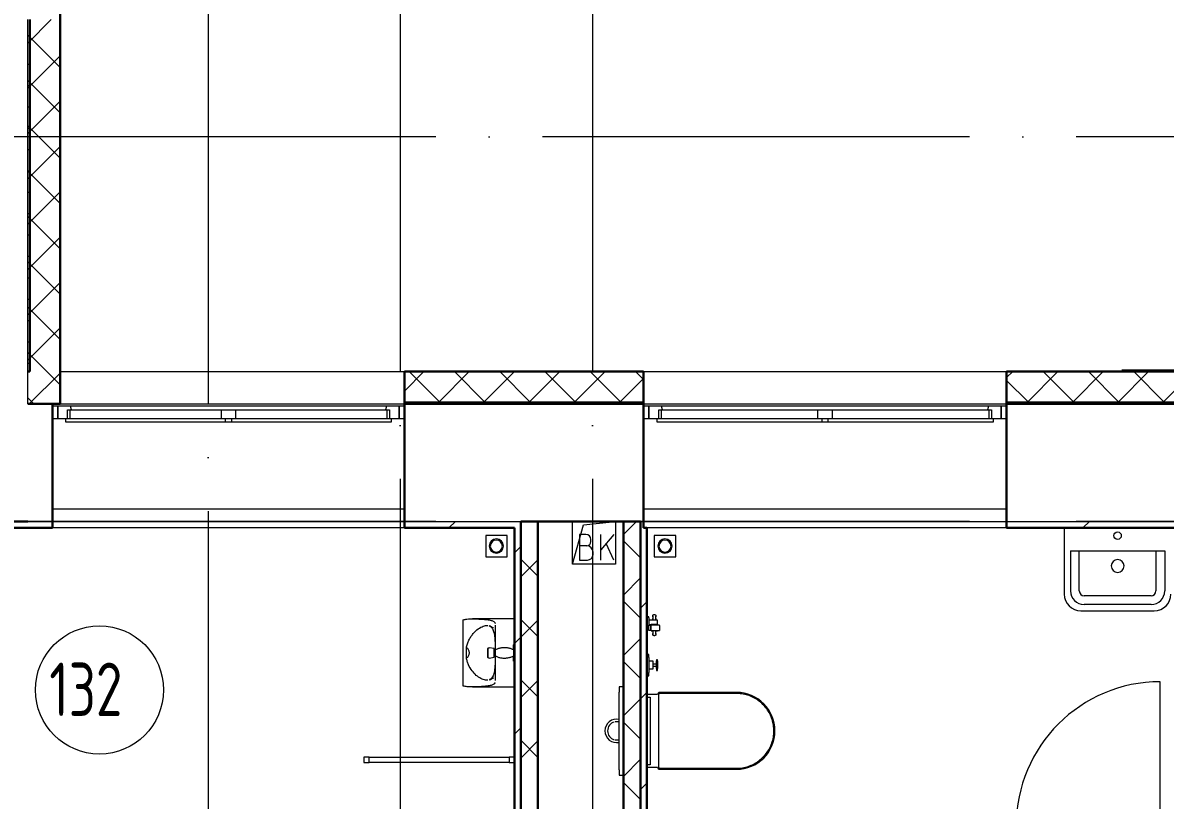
# Model space of a CAD drawing. Header units: millimetres. Extents: x -325553 to 627452, y -28539 to 738858.
# Drawn here: x -16783 to -11432, y 431270 to 434909 of the extents above; entities that cross this region are included whole.
import ezdxf

# ---------------------------------------------------------------- set-up
doc = ezdxf.new("R2010")
doc.units = ezdxf.units.MM
doc.linetypes.add('ADSK_Линия сетки', pattern=[25, 20, -2.5, 0, -2.5])
for name, color, linetype, lineweight in [('_ Окна', 7, 'Continuous', 9), ('Витраж', 7, 'Continuous', 9), ('Двери', 252, 'Continuous', 9), ('Марки помещений', 252, 'Continuous', 20), ('Обобщенные модели', 252, 'Continuous', 18), ('Окна', 252, 'Continuous', 9), ('Оси', 252, 'Continuous', 9), ('Перекрытие', 252, 'Continuous', 18), ('Сантехника', 252, 'Continuous', 9), ('Стены внутренние', 7, 'Continuous', 18), ('Стены наружные', 7, 'Continuous', 18), ('Стены штриховка', 7, 'Continuous', 9)]:
    doc.layers.add(name, color=color, linetype=linetype, lineweight=lineweight)
doc.styles.add('GOST Common_3', font='', dxfattribs={"height": 3.5})
doc.styles.get('GOST Common_3').set_extended_font_data('GOST 2.304 type A')

# ---------------------------------------------------------------- blocks, each defined once
blk = doc.blocks.new('1 этаж')
at = {"color": 251, "lineweight": 18, "true_color": 0x636466}
for p, q in [((-14948.3, -5543.7), (-14948.3, -5343.7)), ((-14898.1, -5358.8), (-14748.3, -5343.7)), ((-14748.3, -5343.7), (-14748.3, -5543.7)), ((-14948.3, -5543.7), (-14898.1, -5358.8)), ((-14886, -5404.2), (-14916, -5404.2)), ((-14916, -5404.2), (-14916, -5524.2)), ((-14756, -5404.2), (-14816, -5475.7)), ((-14816, -5524.2), (-14816, -5404.2)), ((-14882.7, -5457.5), (-14916, -5457.5)), ((-14862.7, -5437.5), (-14862.7, -5427.5)), ((-14756, -5524.2), (-14792, -5447.1)), ((-14852.7, -5497.5), (-14852.7, -5487.5)), ((-14748.3, -5543.7), (-14948.3, -5543.7)), ((-14916, -5524.2), (-14879.3, -5524.2))]:
    blk.add_line(p, q, dxfattribs=at)
for centre, radius, start, end in [((-14886, -5427.5), 23.3, 0, 90), ((-14882.7, -5437.5), 20, 270, 0), ((-14882.7, -5487.5), 30, 0, 90), ((-14879.3, -5497.5), 26.7, 270, 0)]:
    blk.add_arc(centre, radius, start, end, dxfattribs=at)
at = {"layer": '_ Окна', "color": 251, "true_color": 0x636466}
for p, q in [((-17360.4, -4803.7), (-17385.4, -4803.7)), ((-17360.4, -4861.7), (-17360.4, -4803.7)), ((-15735.4, -4803.7), (-15760.4, -4803.7)), ((-15760.4, -4803.7), (-15760.4, -4861.7)), ((-14590.8, -4803.7), (-14615.8, -4803.7)), ((-14590.8, -4861.7), (-14590.8, -4803.7)), ((-12915.8, -4803.7), (-12940.8, -4803.7)), ((-12940.8, -4803.7), (-12940.8, -4861.7)), ((-17385.4, -4861.7), (-17360.4, -4861.7)), ((-15760.4, -4861.7), (-15735.4, -4861.7)), ((-14615.8, -4861.7), (-14590.8, -4861.7)), ((-12940.8, -4861.7), (-12915.8, -4861.7))]:
    blk.add_line(p, q, dxfattribs=at)
at = {"layer": '_ Окна', "color": 251, "lineweight": 18, "true_color": 0x636466}
for p, q in [((-17300.9, -4803.7), (-17360.4, -4803.7)), ((-17360.4, -4803.7), (-17360.4, -4861.7)), ((-17296.4, -4820.7), (-17300.9, -4803.7)), ((-15819.8, -4803.7), (-15824.4, -4820.7)), ((-15760.4, -4803.7), (-15819.8, -4803.7)), ((-15760.4, -4861.7), (-15760.4, -4803.7)), ((-14531.4, -4803.7), (-14590.8, -4803.7)), ((-14590.8, -4803.7), (-14590.8, -4861.7)), ((-14526.8, -4820.7), (-14531.4, -4803.7)), ((-13000.2, -4803.7), (-13004.8, -4820.7)), ((-12940.8, -4803.7), (-13000.2, -4803.7)), ((-12940.8, -4861.7), (-12940.8, -4803.7)), ((-17360.4, -4861.7), (-17322.4, -4861.7)), ((-17314.4, -4861.7), (-17314.4, -4820.7)), ((-17314.4, -4820.7), (-17302.4, -4820.7)), ((-15818.4, -4820.7), (-15806.4, -4820.7)), ((-15806.4, -4820.7), (-15806.4, -4861.7)), ((-15798.4, -4861.7), (-15760.4, -4861.7)), ((-14590.8, -4861.7), (-14552.8, -4861.7)), ((-14544.8, -4861.7), (-14544.8, -4820.7)), ((-14544.8, -4820.7), (-14532.8, -4820.7)), ((-12998.8, -4820.7), (-12986.8, -4820.7)), ((-12986.8, -4820.7), (-12986.8, -4861.7)), ((-12978.8, -4861.7), (-12940.8, -4861.7))]:
    blk.add_line(p, q, dxfattribs=at)
at = {"layer": 'Витраж', "color": 251, "true_color": 0x636466, "extrusion": (0, 0, -1)}
for p, q in [((-15925.8, -6446.2), (-15925.8, -6471.2)), ((-15900.8, -6446.2), (-15925.8, -6446.2)), ((-15925.8, -6471.2), (-15900.8, -6471.2)), ((-15900.8, -6471.2), (-15900.8, -6446.2))]:
    blk.add_line(p, q, dxfattribs=at)
at = {"layer": 'Витраж', "color": 251, "true_color": 0x636466}
for p, q in [((-15900.8, -6471.2), (-15900.8, -6446.2)), ((-15900.8, -6446.2), (-15245.8, -6446.2)), ((-15245.8, -6471.2), (-15900.8, -6471.2)), ((-15245.8, -6446.2), (-15245.8, -6471.2)), ((-15220.8, -6446.2), (-15245.8, -6446.2)), ((-15245.8, -6446.2), (-15245.8, -6471.2)), ((-15245.8, -6471.2), (-15220.8, -6471.2))]:
    blk.add_line(p, q, dxfattribs=at)
at = {"layer": 'Двери', "color": 251, "true_color": 0x636466}
blk.add_line((-12195.8, -6756.2), (-12195.8, -6093.7), dxfattribs=at)
blk.add_arc((-12195.8, -6768.7), 675, 90, 180, dxfattribs=at)
at = {"layer": 'Марки помещений', "color": 251, "true_color": 0x636466}
blk.add_circle((-17164.8, -6132.1), 300, dxfattribs=at)
at = {"layer": 'Обобщенные модели', "color": 251, "true_color": 0x636466}
for p, q in [((-12645.8, -5373.7), (-12645.8, -5683.7)), ((-12616.4, -5481.7), (-12616.4, -5668.9)), ((-12616.4, -5481.7), (-12175.2, -5481.7)), ((-12575.1, -5668.9), (-12575.1, -5481.7)), ((-12216.5, -5481.7), (-12216.5, -5668.9)), ((-12175.2, -5481.7), (-12175.2, -5668.9)), ((-12238.8, -5691.2), (-12552.8, -5691.2)), ((-12567.8, -5761.7), (-12395.7, -5761.7)), ((-12238.8, -5732.5), (-12552.8, -5732.5)), ((-12395.7, -5761.7), (-12223.8, -5761.7))]:
    blk.add_line(p, q, dxfattribs=at)
blk.add_circle((-12395.8, -5410), 17.5, dxfattribs=at)
for centre, radius, start, end in [((-12395.4, -5551.9), 30, 0, 180), ((-12395.4, -5551.9), 30, 180, 0), ((-12552.8, -5668.9), 63.6, 180, 270), ((-12552.8, -5668.9), 22.3, 180, 270), ((-12238.8, -5668.9), 63.6, 270, 0), ((-12238.8, -5668.9), 22.3, 270, 0), ((-12567.8, -5683.7), 78, 180, 270), ((-12223.8, -5683.7), 78, 270, 0)]:
    blk.add_arc(centre, radius, start, end, dxfattribs=at)
at = {"layer": 'Окна', "color": 251, "true_color": 0x636466}
for p, q in [((-15819.8, -4803.7), (-17300.9, -4803.7)), ((-13000.2, -4803.7), (-14531.4, -4803.7)), ((-17322.4, -4861.7), (-16575.4, -4861.7)), ((-17322.4, -4878.7), (-17322.4, -4861.7)), ((-17302.4, -4820.7), (-16595.4, -4820.7)), ((-17302.4, -4861.7), (-17302.4, -4820.7)), ((-16595.4, -4820.7), (-16525.4, -4820.7)), ((-16595.4, -4820.7), (-16595.4, -4861.7)), ((-16575.4, -4861.7), (-16545.4, -4861.7)), ((-16575.4, -4861.7), (-16575.4, -4878.7)), ((-16545.4, -4861.7), (-15798.4, -4861.7)), ((-16545.4, -4878.7), (-16545.4, -4861.7)), ((-16525.4, -4820.7), (-15818.4, -4820.7)), ((-16525.4, -4861.7), (-16525.4, -4820.7)), ((-15818.4, -4820.7), (-15818.4, -4861.7)), ((-15798.4, -4861.7), (-15798.4, -4878.7)), ((-14552.8, -4861.7), (-13780.8, -4861.7)), ((-14552.8, -4878.7), (-14552.8, -4861.7)), ((-14532.8, -4820.7), (-13800.8, -4820.7)), ((-14532.8, -4861.7), (-14532.8, -4820.7)), ((-13800.8, -4820.7), (-13730.8, -4820.7)), ((-13800.8, -4820.7), (-13800.8, -4861.7)), ((-13780.8, -4861.7), (-13750.8, -4861.7)), ((-13780.8, -4861.7), (-13780.8, -4878.7)), ((-13750.8, -4861.7), (-12978.8, -4861.7)), ((-13750.8, -4878.7), (-13750.8, -4861.7)), ((-13730.8, -4820.7), (-12998.8, -4820.7)), ((-13730.8, -4861.7), (-13730.8, -4820.7)), ((-12998.8, -4820.7), (-12998.8, -4861.7)), ((-12978.8, -4861.7), (-12978.8, -4878.7)), ((-16575.4, -4878.7), (-17322.4, -4878.7)), ((-16545.4, -4878.7), (-16575.4, -4878.7)), ((-15798.4, -4878.7), (-16545.4, -4878.7)), ((-13780.8, -4878.7), (-14552.8, -4878.7)), ((-13750.8, -4878.7), (-13780.8, -4878.7)), ((-12978.8, -4878.7), (-13750.8, -4878.7))]:
    blk.add_line(p, q, dxfattribs=at)
at = {"layer": 'Оси', "color": 251, "linetype": 'ADSK_Линия сетки', "ltscale": 100, "true_color": 0x636466}
for p, q in [((-16655.8, 32206.9), (-16655.8, -33769.9)), ((-15755.8, -2643.7), (-15755.8, -32499.9)), ((-14855.8, -2643.7), (-14855.8, -32499.9)), ((4411.5, -3543.7), (-72528.1, -3543.7)), ((4411.5, -5343.7), (-72528.1, -5343.7))]:
    blk.add_line(p, q, dxfattribs=at)
at = {"layer": 'Перекрытие', "color": 251, "ltscale": 100, "true_color": 0x636466}
for p, q in [((-14948.3, -5543.7), (-14948.3, -5343.7)), ((-14748.3, -5343.7), (-14748.3, -5543.7)), ((-14748.3, -5543.7), (-14948.3, -5543.7))]:
    blk.add_line(p, q, dxfattribs=at)
at = {"layer": 'Сантехника', "color": 251, "true_color": 0x636466}
for p, q in [((-15355.8, -5408.7), (-15355.8, -5508.7)), ((-15255.8, -5408.7), (-15355.8, -5408.7)), ((-15255.8, -5508.7), (-15255.8, -5408.7)), ((-14465.8, -5408.7), (-14565.8, -5408.7)), ((-14565.8, -5408.7), (-14565.8, -5508.7)), ((-14465.8, -5508.7), (-14465.8, -5408.7)), ((-15355.8, -5508.7), (-15255.8, -5508.7)), ((-14565.8, -5508.7), (-14465.8, -5508.7)), ((-15460.8, -6114.2), (-15460.8, -5803.2)), ((-15220.8, -5799.3), (-15417.9, -5799.3)), ((-14590.8, -5789.7), (-14600.8, -5789.7)), ((-14590.8, -5790.4), (-14590.8, -5789.7)), ((-14590.8, -5794.7), (-14590.8, -5789.7)), ((-14590.8, -5794.7), (-14590.8, -5829.2)), ((-14551.8, -5805.7), (-14590.8, -5805.7)), ((-14590.8, -5825.7), (-14551.8, -5825.7)), ((-14590.8, -5829.2), (-14583.8, -5829.2)), ((-14590.8, -5854.2), (-14590.8, -5829.2)), ((-14583.8, -5829.2), (-14580.8, -5829.2)), ((-14583.8, -5829.2), (-14583.8, -5854.2)), ((-14580.8, -5825.7), (-14580.8, -5829.2)), ((-14550.8, -5825.7), (-14580.8, -5825.7)), ((-14540.8, -5829.2), (-14580.8, -5829.2)), ((-14580.8, -5829.9), (-14580.8, -5830.2)), ((-14580.8, -5853.2), (-14580.8, -5830.2)), ((-14580.8, -5853.2), (-14580.8, -5830.2)), ((-14550.8, -5824.7), (-14550.8, -5806.7)), ((-14550.8, -5830.2), (-14550.8, -5825.7)), ((-14540.8, -5829.3), (-14540.8, -5829.2)), ((-14540.8, -5830.2), (-14540.8, -5829.2)), ((-14540.8, -5830.2), (-14540.8, -5853.2)), ((-15311, -5848.7), (-15311, -5950.1)), ((-14600.8, -5841.7), (-14590.8, -5841.7)), ((-14583.8, -5854.2), (-14590.8, -5854.2)), ((-14580.8, -5854.2), (-14583.8, -5854.2)), ((-14580.8, -5853.2), (-14580.8, -5853.4)), ((-14580.8, -5854.2), (-14580.8, -5855.7)), ((-14580.8, -5854.2), (-14540.8, -5854.2)), ((-14580.8, -5855.7), (-14573.3, -5855.7)), ((-14573.3, -5855.7), (-14573.3, -5853.2)), ((-14558.3, -5853.2), (-14558.3, -5855.7)), ((-14558.3, -5855.5), (-14558.3, -5856.4)), ((-14558.3, -5855.7), (-14550.8, -5855.7)), ((-14550.8, -5855.7), (-14550.8, -5853.2)), ((-14540.8, -5854.2), (-14540.8, -5853.2)), ((-14540.8, -5854.2), (-14540.8, -5854)), ((-15446, -5958.7), (-15446, -5935.2)), ((-15315.8, -5938.7), (-15339.5, -5934.6)), ((-15315.8, -5958.7), (-15315.8, -5938.7)), ((-15311.2, -5934.9), (-15311.2, -5950.1)), ((-15446, -5982.3), (-15446, -5958.7)), ((-15339.5, -5982.9), (-15315.8, -5978.7)), ((-15310.8, -5948.7), (-15315.8, -5948.7)), ((-15315.8, -5978.7), (-15315.8, -5958.7)), ((-15315.8, -5968.7), (-15310.8, -5968.7)), ((-15311.2, -5967.4), (-15311.2, -5982.6)), ((-15311, -5967.4), (-15311, -6068.7)), ((-15310.8, -5943.7), (-15310.8, -5958.7)), ((-15310.8, -5958.7), (-15310.8, -5973.7)), ((-14590.8, -5965.7), (-14600.8, -5965.7)), ((-14590.8, -5966.2), (-14590.8, -5965.7)), ((-14590.8, -5980.7), (-14590.8, -5965.7)), ((-14590.8, -5980.7), (-14590.8, -6050.7)), ((-14550.8, -5990.7), (-14555.8, -5990.7)), ((-14555.8, -5990.7), (-14555.8, -5995.7)), ((-14555.8, -5990.7), (-14555.8, -5993.2)), ((-14550.8, -5993.2), (-14550.8, -5990.7)), ((-14550.8, -5995.7), (-14550.8, -5990.7)), ((-14570.8, -5998.2), (-14590.8, -5998.2)), ((-14590.8, -6033.2), (-14570.8, -6033.2)), ((-14570.8, -6033.2), (-14570.8, -5998.2)), ((-14555.8, -6010.7), (-14570.8, -6010.7)), ((-14570.8, -6020.7), (-14555.8, -6020.7)), ((-14555.8, -6031.7), (-14555.8, -5995.7)), ((-14555.8, -6031.7), (-14555.8, -6040.7)), ((-14555.8, -6039.5), (-14555.8, -6040.7)), ((-14555.8, -6040.7), (-14550.8, -6040.7)), ((-14550.8, -5995.7), (-14550.8, -6031.7)), ((-14550.8, -6040.7), (-14550.8, -6031.7)), ((-14550.8, -6040.7), (-14550.8, -6039.5)), ((-14600.8, -6065.7), (-14590.8, -6065.7)), ((-14590.8, -6065.7), (-14590.8, -6050.7)), ((-14590.8, -6065.7), (-14590.8, -6065.2)), ((-15417.9, -6118.2), (-15220.8, -6118.2)), ((-14180.8, -6143.7), (-14540.8, -6143.7)), ((-14180.8, -6148.7), (-14540.8, -6148.7)), ((-14550.8, -6153.7), (-14600.8, -6153.7)), ((-14600.8, -6165.5), (-14585.8, -6165.5)), ((-14585.8, -6165.5), (-14585.8, -6481.9)), ((-14545.8, -6153.7), (-14545.8, -6493.7)), ((-14585.8, -6481.9), (-14600.8, -6481.9)), ((-14600.8, -6493.7), (-14550.8, -6493.7)), ((-14540.8, -6498.7), (-14180.8, -6498.7)), ((-14540.8, -6503.7), (-14180.8, -6503.7))]:
    blk.add_line(p, q, dxfattribs=at)
at = {"layer": 'Сантехника', "color": 251, "lineweight": 9, "true_color": 0x636466}
for p, q in [((-14710.8, -6117), (-14730.8, -6117)), ((-14730.8, -6117), (-14730.8, -6142)), ((-14730.8, -6505.5), (-14730.8, -6142)), ((-14730.8, -6505.5), (-14730.8, -6530.5)), ((-14730.8, -6530.5), (-14710.8, -6530.5))]:
    blk.add_line(p, q, dxfattribs=at)
at = {"layer": 'Сантехника', "color": 251, "true_color": 0x636466, "flags": 128}
for points in [[(-14573.3, -5786.4), (-14573.3, -5786.1), (-14573.3, -5785.8), (-14573.2, -5785.5), (-14573.2, -5785.2), (-14573.2, -5785), (-14573.1, -5784.7), (-14573, -5784.4), (-14572.9, -5784.1), (-14572.8, -5783.8), (-14572.7, -5783.5), (-14572.6, -5783.2), (-14572.5, -5783), (-14572.3, -5782.7), (-14572.2, -5782.5), (-14572, -5782.2), (-14571.8, -5782), (-14571.6, -5781.7), (-14571.4, -5781.5), (-14571.2, -5781.3), (-14571, -5781.1), (-14570.8, -5780.9), (-14570.6, -5780.7), (-14570.3, -5780.5), (-14570.1, -5780.3), (-14569.9, -5780.1), (-14569.6, -5780), (-14569.3, -5779.8), (-14569.1, -5779.7), (-14568.8, -5779.6), (-14568.5, -5779.5), (-14568.2, -5779.3), (-14568, -5779.3), (-14567.7, -5779.2), (-14567.4, -5779.1), (-14567.1, -5779.1), (-14566.8, -5779), (-14566.5, -5779), (-14566.2, -5779), (-14565.9, -5778.9), (-14565.6, -5778.9), (-14565.3, -5779), (-14565, -5779), (-14564.7, -5779), (-14564.4, -5779.1), (-14564.1, -5779.1), (-14563.8, -5779.2), (-14563.5, -5779.3), (-14563.2, -5779.4), (-14563, -5779.5), (-14562.7, -5779.6), (-14562.4, -5779.8), (-14562.1, -5779.9), (-14561.9, -5780), (-14561.6, -5780.2), (-14561.4, -5780.4), (-14561.1, -5780.6), (-14560.9, -5780.8), (-14560.7, -5780.9), (-14560.5, -5781.2), (-14560.3, -5781.4), (-14560.1, -5781.6), (-14559.9, -5781.8), (-14559.7, -5782.1), (-14559.5, -5782.3), (-14559.4, -5782.6), (-14559.2, -5782.8), (-14559.1, -5783.1), (-14559, -5783.4), (-14558.8, -5783.6), (-14558.7, -5783.9), (-14558.6, -5784.2), (-14558.6, -5784.5), (-14558.5, -5784.8), (-14558.4, -5785.1), (-14558.4, -5785.4), (-14558.3, -5785.7), (-14558.3, -5786), (-14558.3, -5786.3), (-14558.3, -5786.4)], [(-14573.3, -5786.4), (-14573.3, -5786.5), (-14573.3, -5786.6), (-14573.3, -5786.8), (-14573.3, -5787.1), (-14573.3, -5787.4), (-14573.3, -5787.9), (-14573.3, -5788.4), (-14573.3, -5789), (-14573.3, -5789.6), (-14573.3, -5790.4), (-14573.3, -5791.2), (-14573.3, -5792.1), (-14573.3, -5793.1), (-14573.3, -5794.1), (-14573.3, -5795.2), (-14573.3, -5796.3), (-14573.3, -5797.6), (-14573.3, -5798.9), (-14573.3, -5800.2), (-14573.3, -5801.1)], [(-14573.3, -5790.1), (-14573.3, -5789.5), (-14573.3, -5788.9), (-14573.3, -5788.4), (-14573.3, -5787.9), (-14573.3, -5787.5), (-14573.3, -5787.1), (-14573.3, -5786.9), (-14573.3, -5786.7), (-14573.3, -5786.5), (-14573.3, -5786.5), (-14573.3, -5786.4)], [(-14573.3, -5805.2), (-14573.3, -5803.8), (-14573.3, -5802.5), (-14573.3, -5801.2), (-14573.3, -5799.9), (-14573.3, -5798.7), (-14573.3, -5797.5)], [(-14573.3, -5804.6), (-14573.3, -5803.3), (-14573.3, -5802), (-14573.3, -5801.1)], [(-14558.3, -5801.1), (-14558.3, -5799.7), (-14558.3, -5798.4), (-14558.3, -5797.1), (-14558.3, -5795.9), (-14558.3, -5794.8), (-14558.3, -5793.7), (-14558.3, -5792.7), (-14558.3, -5791.8), (-14558.3, -5790.9), (-14558.3, -5790.1), (-14558.3, -5789.4), (-14558.3, -5788.8), (-14558.3, -5788.2), (-14558.3, -5787.7), (-14558.3, -5787.3), (-14558.3, -5787), (-14558.3, -5786.7), (-14558.3, -5786.5), (-14558.3, -5786.5), (-14558.3, -5786.4)], [(-14558.3, -5786.4), (-14558.3, -5786.5), (-14558.3, -5786.6), (-14558.3, -5786.7), (-14558.3, -5787), (-14558.3, -5787.3), (-14558.3, -5787.7), (-14558.3, -5788.1), (-14558.3, -5788.6), (-14558.3, -5789.2), (-14558.3, -5789.8)], [(-14558.3, -5798.1), (-14558.3, -5799.3), (-14558.3, -5800.5), (-14558.3, -5801.8), (-14558.3, -5803.1), (-14558.3, -5804.5), (-14558.3, -5805.7)], [(-14558.3, -5801.1), (-14558.3, -5802.5), (-14558.3, -5803.8), (-14558.3, -5805.1)], [(-15319.4, -5841.9), (-15324.6, -5839.1), (-15330, -5836.5), (-15335.5, -5834.2), (-15339.5, -5832.6)], [(-14573.3, -5856.4), (-14573.3, -5857.8), (-14573.3, -5859.1), (-14573.3, -5860.4), (-14573.3, -5861.6), (-14573.3, -5862.7), (-14573.3, -5863.8), (-14573.3, -5864.8), (-14573.3, -5865.7), (-14573.3, -5866.6), (-14573.3, -5867.4), (-14573.3, -5868.1), (-14573.3, -5868.7), (-14573.3, -5869.3), (-14573.3, -5869.8), (-14573.3, -5870.2), (-14573.3, -5870.5), (-14573.3, -5870.7), (-14573.3, -5870.9), (-14573.3, -5871), (-14573.3, -5871)], [(-14573.3, -5871), (-14573.3, -5871), (-14573.3, -5870.9), (-14573.3, -5870.7), (-14573.3, -5870.5), (-14573.3, -5870.2), (-14573.3, -5869.8), (-14573.3, -5869.4), (-14573.3, -5868.9), (-14573.3, -5868.3), (-14573.3, -5867.7)], [(-14558.3, -5871), (-14558.3, -5871.3), (-14558.3, -5871.6), (-14558.4, -5871.9), (-14558.4, -5872.2), (-14558.5, -5872.5), (-14558.5, -5872.8), (-14558.6, -5873.1), (-14558.7, -5873.4), (-14558.8, -5873.7), (-14558.9, -5873.9), (-14559, -5874.2), (-14559.1, -5874.5), (-14559.3, -5874.7), (-14559.4, -5875), (-14559.6, -5875.3), (-14559.8, -5875.5), (-14560, -5875.7), (-14560.2, -5876), (-14560.4, -5876.2), (-14560.6, -5876.4), (-14560.8, -5876.6), (-14561, -5876.8), (-14561.3, -5877), (-14561.5, -5877.2), (-14561.7, -5877.3), (-14562, -5877.5), (-14562.3, -5877.6), (-14562.5, -5877.8), (-14562.8, -5877.9), (-14563.1, -5878), (-14563.4, -5878.1), (-14563.7, -5878.2), (-14563.9, -5878.3), (-14564.2, -5878.4), (-14564.5, -5878.4), (-14564.8, -5878.5), (-14565.1, -5878.5), (-14565.4, -5878.5), (-14565.7, -5878.5), (-14566, -5878.5), (-14566.3, -5878.5), (-14566.6, -5878.5), (-14566.9, -5878.4), (-14567.2, -5878.4), (-14567.5, -5878.3), (-14567.8, -5878.3), (-14568.1, -5878.2), (-14568.4, -5878.1), (-14568.6, -5878), (-14568.9, -5877.8), (-14569.2, -5877.7), (-14569.5, -5877.6), (-14569.7, -5877.4), (-14570, -5877.3), (-14570.2, -5877.1), (-14570.5, -5876.9), (-14570.7, -5876.7), (-14570.9, -5876.5), (-14571.1, -5876.3), (-14571.3, -5876.1), (-14571.5, -5875.9), (-14571.7, -5875.6), (-14571.9, -5875.4), (-14572.1, -5875.1), (-14572.2, -5874.9), (-14572.4, -5874.6), (-14572.5, -5874.4), (-14572.6, -5874.1), (-14572.8, -5873.8), (-14572.9, -5873.5), (-14573, -5873.2), (-14573, -5873), (-14573.1, -5872.7), (-14573.2, -5872.4), (-14573.2, -5872.1), (-14573.3, -5871.8), (-14573.3, -5871.5), (-14573.3, -5871.2), (-14573.3, -5871)], [(-14558.3, -5871), (-14558.3, -5871), (-14558.3, -5870.9), (-14558.3, -5870.7), (-14558.3, -5870.4), (-14558.3, -5870), (-14558.3, -5869.6), (-14558.3, -5869.1), (-14558.3, -5868.5), (-14558.3, -5867.8), (-14558.3, -5867.1), (-14558.3, -5866.3), (-14558.3, -5865.4), (-14558.3, -5864.4), (-14558.3, -5863.4), (-14558.3, -5862.3), (-14558.3, -5861.1), (-14558.3, -5859.9), (-14558.3, -5858.6), (-14558.3, -5857.3), (-14558.3, -5856.4)], [(-14558.3, -5868), (-14558.3, -5868.6), (-14558.3, -5869.1), (-14558.3, -5869.6), (-14558.3, -5870), (-14558.3, -5870.3), (-14558.3, -5870.6), (-14558.3, -5870.8), (-14558.3, -5870.9), (-14558.3, -5871), (-14558.3, -5871)], [(-15345.3, -5939.5), (-15345.3, -5939.3), (-15345.3, -5939.1), (-15345.3, -5938.9), (-15345.3, -5938.7), (-15345.2, -5938.5), (-15345.2, -5938.3), (-15345.2, -5938.1), (-15345.1, -5937.9), (-15345, -5937.7), (-15345, -5937.5), (-15344.9, -5937.4), (-15344.8, -5937.2), (-15344.7, -5937), (-15344.6, -5936.8), (-15344.5, -5936.7), (-15344.4, -5936.5), (-15344.2, -5936.3), (-15344.1, -5936.2), (-15344, -5936), (-15343.8, -5935.9), (-15343.7, -5935.8), (-15343.5, -5935.6), (-15343.4, -5935.5), (-15343.2, -5935.4), (-15343, -5935.3), (-15342.9, -5935.2), (-15342.7, -5935.1), (-15342.5, -5935), (-15342.3, -5934.9), (-15342.2, -5934.8), (-15342, -5934.8), (-15341.8, -5934.7), (-15341.6, -5934.6), (-15341.4, -5934.6), (-15341.2, -5934.6), (-15341, -5934.5), (-15340.8, -5934.5), (-15340.6, -5934.5), (-15340.4, -5934.5), (-15340.2, -5934.5), (-15340, -5934.5), (-15339.8, -5934.5), (-15339.6, -5934.5), (-15339.5, -5934.6)], [(-15310.8, -5943.7), (-15307.6, -5942.1), (-15304.3, -5940.6), (-15301, -5939.2), (-15297.6, -5938), (-15294.2, -5936.9), (-15290.7, -5935.9), (-15287.2, -5935.1), (-15283.7, -5934.4), (-15280.1, -5933.8), (-15276.6, -5933.4), (-15273, -5933.2), (-15269.4, -5933.1), (-15265.8, -5933.1), (-15262.2, -5933.3), (-15258.6, -5933.6), (-15255, -5934.1), (-15251.5, -5934.7), (-15247.9, -5935.4), (-15244.5, -5936.3), (-15241, -5937.3), (-15237.6, -5938.5), (-15234.2, -5939.8), (-15230.9, -5941.2), (-15227.7, -5942.7), (-15225.8, -5943.7)], [(-15225.8, -5923.7), (-15225.8, -5923.5), (-15225.8, -5923.3), (-15225.8, -5923.1), (-15225.7, -5922.9), (-15225.7, -5922.7), (-15225.7, -5922.5), (-15225.6, -5922.3), (-15225.5, -5922.2), (-15225.5, -5922), (-15225.4, -5921.8), (-15225.3, -5921.6), (-15225.2, -5921.4), (-15225.1, -5921.2), (-15225, -5921.1), (-15224.9, -5920.9), (-15224.8, -5920.7), (-15224.7, -5920.6), (-15224.6, -5920.4), (-15224.4, -5920.3), (-15224.3, -5920.1), (-15224.1, -5920), (-15224, -5919.9), (-15223.8, -5919.8), (-15223.7, -5919.6), (-15223.5, -5919.5), (-15223.3, -5919.4), (-15223.2, -5919.3), (-15223, -5919.2), (-15222.8, -5919.1), (-15222.6, -5919.1), (-15222.4, -5919), (-15222.2, -5918.9), (-15222, -5918.9), (-15221.8, -5918.8), (-15221.7, -5918.8), (-15221.5, -5918.8), (-15221.3, -5918.8), (-15221.1, -5918.7), (-15220.9, -5918.7), (-15220.8, -5918.7)], [(-15225.8, -5942.6), (-15225.8, -5941.3), (-15225.8, -5940.1), (-15225.8, -5939), (-15225.8, -5937.8), (-15225.8, -5936.7), (-15225.8, -5935.7), (-15225.8, -5934.6), (-15225.8, -5933.6), (-15225.8, -5932.7), (-15225.8, -5931.8), (-15225.8, -5930.9), (-15225.8, -5930.1), (-15225.8, -5929.3), (-15225.8, -5928.5), (-15225.8, -5927.9), (-15225.8, -5927.2), (-15225.8, -5926.6), (-15225.8, -5926.1), (-15225.8, -5925.6), (-15225.8, -5925.2), (-15225.8, -5924.8), (-15225.8, -5924.5), (-15225.8, -5924.2), (-15225.8, -5924), (-15225.8, -5923.9), (-15225.8, -5923.8), (-15225.8, -5923.7)], [(-15225.8, -5923.7), (-15225.8, -5923.8), (-15225.8, -5923.8), (-15225.8, -5924), (-15225.8, -5924.2), (-15225.8, -5924.4), (-15225.8, -5924.7), (-15225.8, -5925.1), (-15225.8, -5925.5), (-15225.8, -5926), (-15225.8, -5926.5), (-15225.8, -5927.1), (-15225.8, -5927.7), (-15225.8, -5928.4), (-15225.8, -5929.1), (-15225.8, -5929.8), (-15225.8, -5930.7), (-15225.8, -5931.5), (-15225.8, -5932.4), (-15225.8, -5933.4), (-15225.8, -5934.3), (-15225.8, -5935.4), (-15225.8, -5936.4), (-15225.8, -5937.5), (-15225.8, -5938.7), (-15225.8, -5939.8), (-15225.8, -5941), (-15225.8, -5942.2), (-15225.8, -5943.5), (-15225.8, -5944.8), (-15225.8, -5946), (-15225.8, -5947.4), (-15225.8, -5948.7), (-15225.8, -5950), (-15225.8, -5951.4), (-15225.8, -5952.8), (-15225.8, -5954.2), (-15225.8, -5955.6), (-15225.8, -5957), (-15225.8, -5958.4), (-15225.8, -5958.7)], [(-15345.3, -5958.7), (-15345.3, -5958), (-15345.3, -5957.2), (-15345.3, -5956.4), (-15345.3, -5955.7), (-15345.3, -5954.9), (-15345.3, -5954.2), (-15345.3, -5953.4), (-15345.3, -5952.7), (-15345.3, -5951.9), (-15345.3, -5951.2), (-15345.3, -5950.5), (-15345.3, -5949.8), (-15345.3, -5949.2), (-15345.3, -5948.5), (-15345.3, -5947.9), (-15345.3, -5947.2), (-15345.3, -5946.6), (-15345.3, -5946), (-15345.3, -5945.5), (-15345.3, -5944.9), (-15345.3, -5944.4), (-15345.3, -5943.9), (-15345.3, -5943.4), (-15345.3, -5943), (-15345.3, -5942.5), (-15345.3, -5942.1), (-15345.3, -5941.8), (-15345.3, -5941.4), (-15345.3, -5941.1), (-15345.3, -5940.8), (-15345.3, -5940.5), (-15345.3, -5940.3), (-15345.3, -5940.1), (-15345.3, -5939.9), (-15345.3, -5939.8), (-15345.3, -5939.6), (-15345.3, -5939.6), (-15345.3, -5939.5), (-15345.3, -5939.5)], [(-15345.3, -5939.5), (-15345.3, -5939.5), (-15345.3, -5939.5), (-15345.3, -5939.6), (-15345.3, -5939.7), (-15345.3, -5939.9), (-15345.3, -5940), (-15345.3, -5940.2), (-15345.3, -5940.5), (-15345.3, -5940.7), (-15345.3, -5941), (-15345.3, -5941.3), (-15345.3, -5941.7), (-15345.3, -5942), (-15345.3, -5942.4), (-15345.3, -5942.8), (-15345.3, -5943.3), (-15345.3, -5943.8), (-15345.3, -5944.3), (-15345.3, -5944.8), (-15345.3, -5945.3), (-15345.3, -5945.9), (-15345.3, -5946.5), (-15345.3, -5947.1), (-15345.3, -5947.7), (-15345.3, -5948.3), (-15345.3, -5949), (-15345.3, -5949.7), (-15345.3, -5950.3), (-15345.3, -5951), (-15345.3, -5951.8), (-15345.3, -5952.5), (-15345.3, -5953.2), (-15345.3, -5954), (-15345.3, -5954.7), (-15345.3, -5955.5), (-15345.3, -5956.2), (-15345.3, -5957), (-15345.3, -5957.8), (-15345.3, -5958.5), (-15345.3, -5958.7)], [(-15345.3, -5958.7), (-15345.3, -5959.5), (-15345.3, -5960.3), (-15345.3, -5961), (-15345.3, -5961.8), (-15345.3, -5962.6), (-15345.3, -5963.3), (-15345.3, -5964.1), (-15345.3, -5964.8), (-15345.3, -5965.5), (-15345.3, -5966.2), (-15345.3, -5966.9), (-15345.3, -5967.6), (-15345.3, -5968.3), (-15345.3, -5969), (-15345.3, -5969.6), (-15345.3, -5970.2), (-15345.3, -5970.8), (-15345.3, -5971.4), (-15345.3, -5972), (-15345.3, -5972.5), (-15345.3, -5973.1), (-15345.3, -5973.6), (-15345.3, -5974), (-15345.3, -5974.5), (-15345.3, -5974.9), (-15345.3, -5975.3), (-15345.3, -5975.7), (-15345.3, -5976.1), (-15345.3, -5976.4), (-15345.3, -5976.7), (-15345.3, -5976.9), (-15345.3, -5977.2), (-15345.3, -5977.4), (-15345.3, -5977.6), (-15345.3, -5977.7), (-15345.3, -5977.8), (-15345.3, -5977.9), (-15345.3, -5978), (-15345.3, -5978)], [(-15345.3, -5978), (-15345.3, -5978), (-15345.3, -5977.9), (-15345.3, -5977.8), (-15345.3, -5977.7), (-15345.3, -5977.6), (-15345.3, -5977.4), (-15345.3, -5977.2), (-15345.3, -5977), (-15345.3, -5976.7), (-15345.3, -5976.5), (-15345.3, -5976.1), (-15345.3, -5975.8), (-15345.3, -5975.4), (-15345.3, -5975), (-15345.3, -5974.6), (-15345.3, -5974.2), (-15345.3, -5973.7), (-15345.3, -5973.2), (-15345.3, -5972.7), (-15345.3, -5972.1), (-15345.3, -5971.6), (-15345.3, -5971), (-15345.3, -5970.4), (-15345.3, -5969.8), (-15345.3, -5969.1), (-15345.3, -5968.5), (-15345.3, -5967.8), (-15345.3, -5967.1), (-15345.3, -5966.4), (-15345.3, -5965.7), (-15345.3, -5965), (-15345.3, -5964.3), (-15345.3, -5963.5), (-15345.3, -5962.8), (-15345.3, -5962), (-15345.3, -5961.2), (-15345.3, -5960.5), (-15345.3, -5959.7), (-15345.3, -5958.9), (-15345.3, -5958.7)], [(-15339.5, -5982.9), (-15339.7, -5982.9), (-15339.9, -5983), (-15340.1, -5983), (-15340.3, -5983), (-15340.5, -5983), (-15340.7, -5983), (-15340.9, -5983), (-15341.1, -5982.9), (-15341.3, -5982.9), (-15341.5, -5982.9), (-15341.7, -5982.8), (-15341.8, -5982.8), (-15342, -5982.7), (-15342.2, -5982.6), (-15342.4, -5982.5), (-15342.6, -5982.4), (-15342.8, -5982.4), (-15342.9, -5982.3), (-15343.1, -5982.1), (-15343.3, -5982), (-15343.4, -5981.9), (-15343.6, -5981.8), (-15343.7, -5981.7), (-15343.9, -5981.5), (-15344, -5981.4), (-15344.2, -5981.2), (-15344.3, -5981.1), (-15344.4, -5980.9), (-15344.5, -5980.7), (-15344.6, -5980.6), (-15344.7, -5980.4), (-15344.8, -5980.2), (-15344.9, -5980), (-15345, -5979.9), (-15345.1, -5979.7), (-15345.1, -5979.5), (-15345.2, -5979.3), (-15345.2, -5979.1), (-15345.3, -5978.9), (-15345.3, -5978.7), (-15345.3, -5978.5), (-15345.3, -5978.3), (-15345.3, -5978.1), (-15345.3, -5978)], [(-15225.8, -5973.7), (-15229, -5975.4), (-15232.3, -5976.9), (-15235.6, -5978.2), (-15239, -5979.5), (-15242.4, -5980.6), (-15245.9, -5981.6), (-15249.4, -5982.4), (-15252.9, -5983.1), (-15256.5, -5983.6), (-15260.1, -5984), (-15263.6, -5984.3), (-15267.2, -5984.4), (-15270.8, -5984.4), (-15274.4, -5984.2), (-15278, -5983.9), (-15281.6, -5983.4), (-15285.1, -5982.8), (-15288.7, -5982.1), (-15292.2, -5981.2), (-15295.6, -5980.2), (-15299, -5979), (-15302.4, -5977.7), (-15305.7, -5976.3), (-15308.9, -5974.7), (-15310.8, -5973.7)], [(-15225.8, -5958.7), (-15225.8, -5960.1), (-15225.8, -5961.5), (-15225.8, -5962.9), (-15225.8, -5964.3), (-15225.8, -5965.7), (-15225.8, -5967.1), (-15225.8, -5968.4), (-15225.8, -5969.7), (-15225.8, -5971.1), (-15225.8, -5972.4), (-15225.8, -5973.6), (-15225.8, -5974.9), (-15225.8, -5976.1), (-15225.8, -5977.3), (-15225.8, -5978.5), (-15225.8, -5979.6), (-15225.8, -5980.7), (-15225.8, -5981.8), (-15225.8, -5982.8), (-15225.8, -5983.8), (-15225.8, -5984.8), (-15225.8, -5985.7), (-15225.8, -5986.6), (-15225.8, -5987.4), (-15225.8, -5988.2), (-15225.8, -5988.9), (-15225.8, -5989.6), (-15225.8, -5990.2), (-15225.8, -5990.8), (-15225.8, -5991.4), (-15225.8, -5991.8), (-15225.8, -5992.3), (-15225.8, -5992.6), (-15225.8, -5993), (-15225.8, -5993.2), (-15225.8, -5993.4), (-15225.8, -5993.6), (-15225.8, -5993.7), (-15225.8, -5993.7)], [(-15225.8, -5993.7), (-15225.8, -5993.7), (-15225.8, -5993.6), (-15225.8, -5993.5), (-15225.8, -5993.3), (-15225.8, -5993), (-15225.8, -5992.7), (-15225.8, -5992.4), (-15225.8, -5992), (-15225.8, -5991.5), (-15225.8, -5991), (-15225.8, -5990.4), (-15225.8, -5989.8), (-15225.8, -5989.1), (-15225.8, -5988.4), (-15225.8, -5987.6), (-15225.8, -5986.8), (-15225.8, -5985.9), (-15225.8, -5985), (-15225.8, -5984.1), (-15225.8, -5983.1), (-15225.8, -5982.1), (-15225.8, -5981), (-15225.8, -5979.9), (-15225.8, -5978.8), (-15225.8, -5977.6), (-15225.8, -5976.4), (-15225.8, -5975.2), (-15225.8, -5974)], [(-15220.8, -5998.7), (-15221, -5998.7), (-15221.2, -5998.7), (-15221.4, -5998.7), (-15221.6, -5998.7), (-15221.8, -5998.6), (-15222, -5998.6), (-15222.2, -5998.5), (-15222.4, -5998.5), (-15222.6, -5998.4), (-15222.7, -5998.3), (-15222.9, -5998.3), (-15223.1, -5998.2), (-15223.3, -5998.1), (-15223.5, -5998), (-15223.6, -5997.9), (-15223.8, -5997.7), (-15223.9, -5997.6), (-15224.1, -5997.5), (-15224.2, -5997.4), (-15224.4, -5997.2), (-15224.5, -5997.1), (-15224.7, -5996.9), (-15224.8, -5996.8), (-15224.9, -5996.6), (-15225, -5996.4), (-15225.1, -5996.3), (-15225.2, -5996.1), (-15225.3, -5995.9), (-15225.4, -5995.7), (-15225.5, -5995.5), (-15225.5, -5995.4), (-15225.6, -5995.2), (-15225.6, -5995), (-15225.7, -5994.8), (-15225.7, -5994.6), (-15225.8, -5994.4), (-15225.8, -5994.2), (-15225.8, -5994), (-15225.8, -5993.8), (-15225.8, -5993.7)], [(-15339.5, -6084.8), (-15333.9, -6082.6), (-15328.4, -6080.2), (-15323.1, -6077.6), (-15318, -6074.8)], [(-14540.8, -6148.7), (-14541, -6148.7), (-14541.2, -6148.7), (-14541.4, -6148.8), (-14541.6, -6148.8), (-14541.8, -6148.8), (-14542, -6148.9), (-14542.2, -6148.9), (-14542.4, -6149), (-14542.6, -6149.1), (-14542.7, -6149.1), (-14542.9, -6149.2), (-14543.1, -6149.3), (-14543.3, -6149.4), (-14543.5, -6149.5), (-14543.6, -6149.6), (-14543.8, -6149.7), (-14543.9, -6149.8), (-14544.1, -6150), (-14544.2, -6150.1), (-14544.4, -6150.2), (-14544.5, -6150.4), (-14544.7, -6150.5), (-14544.8, -6150.7), (-14544.9, -6150.9), (-14545, -6151), (-14545.1, -6151.2), (-14545.2, -6151.4), (-14545.3, -6151.6), (-14545.4, -6151.7), (-14545.5, -6151.9), (-14545.5, -6152.1), (-14545.6, -6152.3), (-14545.6, -6152.5), (-14545.7, -6152.7), (-14545.7, -6152.9), (-14545.8, -6153.1), (-14545.8, -6153.3), (-14545.8, -6153.5), (-14545.8, -6153.7), (-14545.8, -6153.7)], [(-14180.8, -6498.7), (-14173.8, -6498.6), (-14166.8, -6498.2), (-14159.9, -6497.5), (-14152.9, -6496.5), (-14146, -6495.2), (-14139.2, -6493.7), (-14132.4, -6491.9), (-14125.8, -6489.8), (-14119.2, -6487.5), (-14112.7, -6484.9), (-14106.3, -6482.1), (-14100, -6479), (-14093.8, -6475.6), (-14087.8, -6472), (-14082, -6468.2), (-14076.3, -6464.1), (-14070.8, -6459.8), (-14065.4, -6455.3), (-14060.2, -6450.6), (-14055.3, -6445.7), (-14050.5, -6440.5), (-14045.9, -6435.2), (-14041.6, -6429.7), (-14037.4, -6424.1), (-14033.5, -6418.3), (-14029.9, -6412.3), (-14026.5, -6406.2), (-14023.3, -6400), (-14020.4, -6393.6), (-14017.7, -6387.1), (-14015.3, -6380.6), (-14013.1, -6373.9), (-14011.3, -6367.2), (-14009.7, -6360.3), (-14008.3, -6353.5), (-14007.3, -6346.6), (-14006.5, -6339.6), (-14006, -6332.6), (-14005.8, -6325.6), (-14005.9, -6318.6), (-14006.2, -6311.6), (-14006.8, -6304.7), (-14007.7, -6297.7), (-14008.9, -6290.8), (-14010.4, -6284), (-14012.1, -6277.2), (-14014.1, -6270.5), (-14016.4, -6263.9), (-14018.9, -6257.3), (-14021.7, -6250.9), (-14024.7, -6244.6), (-14028, -6238.4), (-14031.5, -6232.4), (-14035.3, -6226.5), (-14039.3, -6220.7), (-14043.5, -6215.2), (-14048, -6209.8), (-14052.7, -6204.5), (-14057.5, -6199.5), (-14062.6, -6194.7), (-14067.9, -6190.1), (-14073.3, -6185.7), (-14078.9, -6181.5), (-14084.7, -6177.5), (-14090.6, -6173.8), (-14096.7, -6170.3), (-14102.9, -6167), (-14109.2, -6164.1), (-14115.6, -6161.3), (-14122.2, -6158.8), (-14128.8, -6156.6), (-14135.5, -6154.7), (-14142.3, -6153), (-14149.2, -6151.6), (-14156.1, -6150.5), (-14163.1, -6149.6), (-14170, -6149.1), (-14177, -6148.8), (-14180.8, -6148.7)], [(-14545.8, -6493.7), (-14545.8, -6493.9), (-14545.8, -6494.1), (-14545.8, -6494.3), (-14545.7, -6494.5), (-14545.7, -6494.7), (-14545.7, -6494.9), (-14545.6, -6495.1), (-14545.5, -6495.3), (-14545.5, -6495.5), (-14545.4, -6495.7), (-14545.3, -6495.9), (-14545.2, -6496), (-14545.1, -6496.2), (-14545, -6496.4), (-14544.9, -6496.6), (-14544.8, -6496.7), (-14544.7, -6496.9), (-14544.6, -6497), (-14544.4, -6497.2), (-14544.3, -6497.3), (-14544.1, -6497.5), (-14544, -6497.6), (-14543.8, -6497.7), (-14543.7, -6497.8), (-14543.5, -6497.9), (-14543.3, -6498), (-14543.2, -6498.1), (-14543, -6498.2), (-14542.8, -6498.3), (-14542.6, -6498.4), (-14542.4, -6498.5), (-14542.2, -6498.5), (-14542, -6498.6), (-14541.8, -6498.6), (-14541.7, -6498.7), (-14541.5, -6498.7), (-14541.3, -6498.7), (-14541.1, -6498.7), (-14540.9, -6498.7), (-14540.8, -6498.7)]]:
    blk.add_lwpolyline(points, dxfattribs=at)
at = {"layer": 'Сантехника', "color": 251, "lineweight": 9, "true_color": 0x636466, "flags": 128}
for points in [[(-14731.9, -6281), (-14733.1, -6281), (-14734.1, -6281), (-14735.1, -6281), (-14736.1, -6281), (-14736.9, -6281), (-14737.8, -6281), (-14738.5, -6281), (-14739.2, -6281), (-14739.8, -6281), (-14740.4, -6281), (-14740.8, -6281), (-14741.3, -6281), (-14741.6, -6281), (-14741.9, -6281), (-14742.1, -6281), (-14742.2, -6281), (-14742.2, -6281), (-14742.2, -6281)], [(-14742.2, -6366.4), (-14742.2, -6366.4), (-14742.1, -6366.4), (-14741.9, -6366.4), (-14741.7, -6366.4), (-14741.4, -6366.4), (-14741, -6366.4), (-14740.5, -6366.4), (-14740, -6366.4), (-14739.4, -6366.4), (-14738.7, -6366.4), (-14738, -6366.4), (-14737.2, -6366.4), (-14736.3, -6366.4), (-14735.4, -6366.4), (-14734.4, -6366.4), (-14733.3, -6366.4), (-14732.2, -6366.4), (-14731.1, -6366.4)]]:
    blk.add_lwpolyline(points, dxfattribs=at)
at = {"layer": 'Сантехника', "color": 251, "true_color": 0x636466}
for centre, radius, start, end in [((-15305.8, -5458.7), 33.3, 0, 180), ((-15305.8, -5458.7), 28.3, 0, 180), ((-15305.8, -5458.7), 28.3, 36, 36.7111), ((-14515.8, -5458.7), 33.3, 0, 180), ((-14515.8, -5458.7), 28.3, 0, 180), ((-15305.8, -5458.7), 33.3, 180, 0), ((-15305.8, -5458.7), 28.3, 180, 0), ((-15305.8, -5458.7), 28.3, 323.2889, 324), ((-14515.8, -5458.7), 33.3, 180, 0), ((-14515.8, -5458.7), 28.3, 180, 0), ((-14551.8, -5806.7), 1, 0, 90), ((-14551.8, -5824.7), 1, 270, 0), ((-14540.8, -6153.7), 10, 90, 180), ((-14540.8, -6153.7), 5, 150, 180), ((-14540.8, -6153.7), 5, 150, 180), ((-14540.8, -6153.7), 5, 150, 180), ((-14540.8, -6153.7), 5, 90, 120), ((-14540.8, -6153.7), 5, 90, 120), ((-14540.8, -6153.7), 5, 105, 120), ((-14180.8, -6323.7), 180, 270, 90), ((-14180.8, -6323.7), 175, 89.0922, 90), ((-14180.8, -6323.7), 175, 89.0922, 90), ((-14540.8, -6493.7), 10, 180, 270), ((-14540.8, -6493.7), 5, 180, 210), ((-14540.8, -6493.7), 5, 180, 210), ((-14540.8, -6493.7), 5, 180, 210), ((-14540.8, -6493.7), 5, 240, 270), ((-14540.8, -6493.7), 5, 240, 270), ((-14540.8, -6493.7), 5, 240, 255), ((-14180.8, -6323.7), 175, 270, 270.9078), ((-14180.8, -6323.7), 175, 270, 270.9078)]:
    blk.add_arc(centre, radius, start, end, dxfattribs=at)
at = {"layer": 'Сантехника', "color": 251, "lineweight": 9, "true_color": 0x636466}
for radius, start, end in [(55, 77.9742, 180), (42.7, 105, 180), (42.7, 90, 99.1301), (42.7, 90, 92.0828), (42.7, 85.8024, 87.7583), (55, 180, 282.0258), (42.7, 180, 255), (42.7, 260.5014, 272.7572), (42.7, 267.4662, 270)]:
    blk.add_arc((-14742.2, -6323.7), radius, start, end, dxfattribs=at)
at = {"layer": 'Сантехника', "color": 251, "true_color": 0x636466}
for major_axis, start_param, end_param in [((0, 25), 4.712389, 5.943447), ((0, -25), 0.339739, 1.570796)]:
    blk.add_ellipse((-15453.1, -5958.7), major_axis=major_axis, ratio=0.859293, start_param=start_param, end_param=end_param, dxfattribs=at)
for points, knots in [([(-15460.8, -5803.2), (-15455.1, -5802.2), (-15444, -5800.5), (-15430.6, -5799.5), (-15420.4, -5799.2), (-15412.9, -5799.3), (-15405.5, -5799.5), (-15398.4, -5799.7), (-15391.4, -5800), (-15382.5, -5800.5), (-15372, -5801.1), (-15360.5, -5802), (-15349.6, -5803.1), (-15339.5, -5804.5), (-15330.5, -5806.4), (-15323.2, -5808.7), (-15318.4, -5811.3), (-15315.9, -5813.4), (-15314.6, -5814.8), (-15313.8, -5815.9), (-15313.1, -5817), (-15312.4, -5818.1), (-15312, -5819.2), (-15311.7, -5820), (-15311.6, -5820.6), (-15311.5, -5820.8), (-15311.5, -5821)], [-1, -1, -1, -1, -0.9416667, -0.8833333, -0.8541667, -0.825, -0.7958333, -0.7666667, -0.7375, -0.7083333, -0.65, -0.5916667, -0.5333333, -0.4666667, -0.4, -0.3333333, -0.2666667, -0.2333333, -0.2166667, -0.2, -0.1833333, -0.1666667, -0.15, -0.1416667, -0.1375, -0.1333333, -0.1333333, -0.1333333, -0.1333333]), ([(-15446, -5935.2), (-15444.8, -5928.7), (-15441.6, -5916.2), (-15434.3, -5898.5), (-15425.2, -5882.4), (-15410.9, -5863.4), (-15390.7, -5844.8), (-15366.3, -5832), (-15352.1, -5830.3), (-15345.9, -5831.1)], [0, 0, 0, 0, 0.0526316, 0.1052632, 0.1578947, 0.2105263, 0.3157895, 0.4210526, 0.5263158, 0.5263158, 0.5263158, 0.5263158]), ([(-15310.8, -5829.4), (-15310.8, -5829.6), (-15310.8, -5829.9), (-15310.8, -5830.5), (-15310.8, -5831.6), (-15310.8, -5833.2), (-15310.9, -5835.4), (-15310.9, -5838.5), (-15310.9, -5842.8), (-15311, -5846.7), (-15311, -5848.7)], [-0.06666667, -0.06666667, -0.06666667, -0.06666667, -0.06458333, -0.0625, -0.05833333, -0.05, -0.04166667, -0.03333333, -0.01666667, 0, 0, 0, 0]), ([(-15337.1, -5833.7), (-15334.4, -5834.9), (-15327.7, -5839.6), (-15319.6, -5852.3), (-15314.2, -5874.1), (-15312.2, -5897.4), (-15311.5, -5918.3), (-15311.3, -5929.2), (-15311.2, -5934.9)], [0.5789474, 0.5789474, 0.5789474, 0.5789474, 0.6315789, 0.7236842, 0.8157895, 0.9078947, 0.9539474, 1, 1, 1, 1]), ([(-15345.9, -6086.3), (-15349, -6086.8), (-15359, -6086.8), (-15377.4, -6080.6), (-15400, -6065), (-15420.4, -6043.1), (-15434.3, -6019.8), (-15442.2, -5998.9), (-15444.9, -5987.9), (-15446, -5982.3)], [0.4736842, 0.4736842, 0.4736842, 0.4736842, 0.5263158, 0.6315789, 0.7236842, 0.8157895, 0.9078947, 0.9539474, 1, 1, 1, 1]), ([(-15311.2, -5982.6), (-15311.3, -5989), (-15311.5, -6001.5), (-15312.2, -6019.2), (-15313.6, -6035.3), (-15316.5, -6054.3), (-15322.9, -6072.8), (-15331.7, -6081.3), (-15337.1, -6083.8)], [0, 0, 0, 0, 0.0526316, 0.1052632, 0.1578947, 0.2105263, 0.3157895, 0.4210526, 0.4210526, 0.4210526, 0.4210526]), ([(-15311.5, -6096.5), (-15311.5, -6096.5), (-15311.5, -6096.7), (-15311.7, -6097.2), (-15311.9, -6098), (-15312.3, -6099), (-15312.7, -6099.9), (-15313.2, -6100.7), (-15313.9, -6101.7), (-15314.6, -6102.7), (-15315.9, -6104), (-15318.4, -6106.2), (-15323.2, -6108.7), (-15330.5, -6111.1), (-15339.5, -6112.9), (-15350, -6114.4), (-15362.1, -6115.6), (-15375.5, -6116.6), (-15390.3, -6117.4), (-15403.8, -6118), (-15415, -6118.2), (-15426.5, -6118.2), (-15441.6, -6117.3), (-15454.3, -6115.4), (-15460.8, -6114.2)], [-0.8666667, -0.8666667, -0.8666667, -0.8666667, -0.865625, -0.8625, -0.85, -0.8375, -0.825, -0.8125, -0.8, -0.7833333, -0.7666667, -0.7333333, -0.6666667, -0.6, -0.5333333, -0.4666667, -0.4, -0.3333333, -0.2666667, -0.2, -0.1666667, -0.1333333, -0.0666667, 0, 0, 0, 0]), ([(-15311, -6068.7), (-15311, -6071.8), (-15310.9, -6076.1), (-15310.9, -6081), (-15310.8, -6084.3), (-15310.8, -6086.5), (-15310.8, -6087.7), (-15310.8, -6088), (-15310.8, -6088.1)], [-1, -1, -1, -1, -0.975, -0.9625, -0.95, -0.9375, -0.934375, -0.9328125, -0.9328125, -0.9328125, -0.9328125])]:
    blk.add_open_spline(points, degree=3, knots=knots, dxfattribs=at)
at = {"layer": 'Стены внутренние', "color": 251, "lineweight": 30, "true_color": 0x636466}
for p, q in [((-17348.8, -4793.7), (-17348.8, -2841.7)), ((-14615.8, -4641.7), (-15735.4, -4641.7)), ((-15735.4, -4641.7), (-15735.4, -4783.7)), ((-14615.8, -4783.7), (-14615.8, -4641.7)), ((-11835.8, -4641.7), (-12915.8, -4641.7)), ((-12915.8, -4641.7), (-12915.8, -4783.7)), ((-17500.8, -4793.7), (-17348.8, -4793.7)), ((-17385.4, -5343.7), (-17385.4, -4793.7)), ((-14615.8, -4793.7), (-15735.4, -4793.7)), ((-15735.4, -4793.7), (-15735.4, -5343.7)), ((-14615.8, -5343.7), (-14615.8, -4793.7)), ((-11835.8, -4793.7), (-12915.8, -4793.7)), ((-12915.8, -4793.7), (-12915.8, -5343.7)), ((-15110.8, -5343.7), (-14710.8, -5343.7))]:
    blk.add_line(p, q, dxfattribs=at)
at = {"layer": 'Стены внутренние', "color": 251, "true_color": 0x636466}
for p, q in [((-17500.8, -4793.7), (-17500.8, -2993.7)), ((-17348.8, -4641.7), (-15735.4, -4641.7)), ((-14615.8, -4641.7), (-12915.8, -4641.7)), ((-17348.8, -4793.7), (-15735.4, -4793.7)), ((-14615.8, -4793.7), (-12915.8, -4793.7)), ((-17385.4, -5283.7), (-15735.4, -5283.7)), ((-14615.8, -5283.7), (-12915.8, -5283.7)), ((-17500.8, -5343.7), (-17385.4, -5343.7)), ((-15735.4, -5343.7), (-15190.8, -5343.7))]:
    blk.add_line(p, q, dxfattribs=at)
at = {"layer": 'Стены внутренние', "color": 251, "linetype": 'Continuous', "lineweight": 9, "true_color": 0x636466}
for p, q in [((-17500.8, -3104.1), (-17390.5, -2993.7)), ((-17350.8, -3217.9), (-17500.8, -3067.9)), ((-17500.8, -3316.2), (-17350.8, -3166.2)), ((-17350.8, -3430), (-17500.8, -3280)), ((-17500.8, -3528.3), (-17350.8, -3378.3)), ((-17350.8, -3642.2), (-17500.8, -3492.2)), ((-17500.8, -3740.5), (-17350.8, -3590.5)), ((-17350.8, -3854.3), (-17500.8, -3704.3)), ((-17500.8, -3952.6), (-17350.8, -3802.6)), ((-17348.8, -3837.4), (-17350.8, -3833.9)), ((-17350.8, -4066.4), (-17500.8, -3916.4)), ((-17500.8, -4164.7), (-17350.8, -4014.7)), ((-17350.8, -4278.6), (-17500.8, -4128.6)), ((-17500.8, -4376.9), (-17350.8, -4226.9)), ((-17350.8, -4490.7), (-17500.8, -4340.7)), ((-17500.8, -4589), (-17350.8, -4439)), ((-17350.8, -4702.8), (-17500.8, -4552.8)), ((-17493.4, -4793.7), (-17350.8, -4651.1)), ((-17350.8, -4651.1), (-17348.8, -4649.1)), ((-15733.4, -4730.8), (-15646.4, -4643.7)), ((-15572.8, -4783.7), (-15712.8, -4643.7)), ((-15574.2, -4783.7), (-15434.2, -4643.7)), ((-15360.7, -4783.7), (-15500.7, -4643.7)), ((-15362.1, -4783.7), (-15222.1, -4643.7)), ((-15148.6, -4783.7), (-15288.6, -4643.7)), ((-15150, -4783.7), (-15010, -4643.7)), ((-14936.4, -4783.7), (-15076.4, -4643.7)), ((-14937.8, -4783.7), (-14797.8, -4643.7)), ((-14724.3, -4783.7), (-14864.3, -4643.7)), ((-14737.3, -4641.7), (-14738.5, -4643.7)), ((-14617.8, -4678.1), (-14652.2, -4643.7)), ((-12913.8, -4668.9), (-12888.6, -4643.7)), ((-12894.5, -4643.7), (-12895.6, -4641.7)), ((-12816.5, -4783.7), (-12676.5, -4643.7)), ((-12603, -4783.7), (-12743, -4643.7)), ((-12604.4, -4783.7), (-12464.4, -4643.7)), ((-12390.9, -4783.7), (-12530.9, -4643.7)), ((-12425.5, -4643.2), (-12426.4, -4641.7)), ((-12392.2, -4783.7), (-12252.2, -4643.7)), ((-12178.7, -4783.7), (-12318.7, -4643.7)), ((-12180.1, -4783.7), (-12040.1, -4643.7)), ((-17348.8, -4704.8), (-17350.8, -4702.8)), ((-14725.7, -4783.7), (-14617.8, -4675.8)), ((-14615.8, -4710.3), (-14617.8, -4706.8)), ((-12915.8, -4679.2), (-12913.8, -4679.2)), ((-12815.1, -4783.7), (-12913.8, -4685)), ((-17472, -4793.7), (-17500.8, -4764.9)), ((-14617.8, -4780.8), (-14615.8, -4780.8))]:
    blk.add_line(p, q, dxfattribs=at)
at = {"layer": 'Стены наружные', "color": 251, "lineweight": 30, "true_color": 0x636466}
for p, q in [((-17490.8, -4641.7), (-17490.8, -2993.7)), ((-17500.8, -4641.7), (-17490.8, -4641.7)), ((-11835.8, -4636.7), (-12375.8, -4636.7)), ((-12375.8, -4636.7), (-12375.8, -4641.7)), ((-15735.4, -4783.7), (-15735.4, -4793.7)), ((-14615.8, -4793.7), (-14615.8, -4783.7)), ((-12915.8, -4783.7), (-12915.8, -4793.7)), ((-17500.8, -5343.7), (-17660.8, -5343.7)), ((-17385.4, -5373.7), (-17385.4, -5343.7)), ((-15735.4, -5343.7), (-15735.4, -5373.7)), ((-15110.8, -5343.7), (-15190.8, -5343.7)), ((-15190.8, -9398.7), (-15190.8, -5343.7)), ((-15110.8, -9398.7), (-15110.8, -5343.7)), ((-14710.8, -5343.7), (-14710.8, -9398.7)), ((-14630.8, -5343.7), (-14710.8, -5343.7)), ((-14630.8, -9398.7), (-14630.8, -5343.7)), ((-14615.8, -5373.7), (-14615.8, -5343.7)), ((-12915.8, -5343.7), (-12915.8, -5373.7)), ((-17630.8, -5373.7), (-17385.4, -5373.7)), ((-15735.4, -5373.7), (-15220.8, -5373.7)), ((-15220.8, -5373.7), (-15220.8, -9368.7)), ((-14600.8, -5373.7), (-14615.8, -5373.7)), ((-14600.8, -9368.7), (-14600.8, -5373.7)), ((-12915.8, -5373.7), (-12045.8, -5373.7))]:
    blk.add_line(p, q, dxfattribs=at)
at = {"layer": 'Стены наружные', "color": 251, "linetype": 'Continuous', "lineweight": 9, "true_color": 0x636466}
for p, q in [((-17490.8, -3104), (-17500.8, -3104)), ((-17490.8, -3204), (-17500.8, -3204)), ((-17490.8, -3304), (-17500.8, -3304)), ((-17490.8, -3404), (-17500.8, -3404)), ((-17490.8, -3504), (-17500.8, -3504)), ((-17490.8, -3604), (-17500.8, -3604)), ((-17490.8, -3704), (-17500.8, -3704)), ((-17490.8, -3804), (-17500.8, -3804)), ((-17490.8, -3904), (-17500.8, -3904)), ((-17490.8, -4004), (-17500.8, -4004)), ((-17490.8, -4104), (-17500.8, -4104)), ((-17490.8, -4204), (-17500.8, -4204)), ((-17490.8, -4304), (-17500.8, -4304)), ((-17490.8, -4404), (-17500.8, -4404)), ((-17490.8, -4504), (-17500.8, -4504)), ((-17490.8, -4604), (-17500.8, -4604)), ((-15527.8, -5373.7), (-15497.8, -5343.7)), ((-14710.8, -5405.2), (-14649.3, -5343.7)), ((-12558, -5373.7), (-12528, -5343.7)), ((-14630.8, -5513.6), (-14710.8, -5433.6)), ((-15220.8, -5491), (-15190.8, -5461)), ((-15110.8, -5599.3), (-15190.8, -5519.3)), ((-15190.8, -5602.4), (-15110.8, -5522.4)), ((-14710.8, -5688.1), (-14630.8, -5608.1)), ((-14630.8, -5796.5), (-14710.8, -5716.5)), ((-14630.8, -5749.5), (-14600.8, -5719.5)), ((-15110.8, -5882.2), (-15190.8, -5802.2)), ((-15190.8, -5885.2), (-15110.8, -5805.2)), ((-15220.8, -5915.2), (-15190.8, -5885.2)), ((-14710.8, -5970.9), (-14630.8, -5890.9)), ((-14630.8, -6079.3), (-14710.8, -5999.3)), ((-15110.8, -6165), (-15190.8, -6085)), ((-15190.8, -6168.1), (-15110.8, -6088.1)), ((-14630.8, -6173.8), (-14600.8, -6143.8)), ((-14710.8, -6253.8), (-14630.8, -6173.8)), ((-15220.8, -6339.5), (-15190.8, -6309.5)), ((-14630.8, -6362.2), (-14710.8, -6282.2)), ((-15110.8, -6447.8), (-15190.8, -6367.8)), ((-15190.8, -6450.9), (-15110.8, -6370.9)), ((-14710.8, -6536.6), (-14630.8, -6456.6)), ((-14630.8, -6645), (-14710.8, -6565)), ((-14630.8, -6598), (-14600.8, -6568))]:
    blk.add_line(p, q, dxfattribs=at)
at = {"layer": 'Стены наружные', "color": 251, "true_color": 0x636466}
for p, q in [((-17500.8, -5343.7), (-15190.8, -5343.7)), ((-14630.8, -5343.7), (-12015.8, -5343.7)), ((-15735.4, -5373.7), (-17385.4, -5373.7)), ((-12915.8, -5373.7), (-14600.8, -5373.7))]:
    blk.add_line(p, q, dxfattribs=at)
at = {"layer": 'Стены штриховка', "color": 251, "true_color": 0x636466}
for p, q in [((-17350.8, -4643.7), (-17350.8, -2841.7)), ((-17348.8, -4643.7), (-17350.8, -4643.7)), ((-14617.8, -4643.7), (-15733.4, -4643.7)), ((-15733.4, -4783.7), (-15733.4, -4643.7)), ((-14617.8, -4643.7), (-14617.8, -4783.7)), ((-11837.8, -4643.7), (-12913.8, -4643.7)), ((-12913.8, -4783.7), (-12913.8, -4643.7)), ((-15735.4, -4783.7), (-14615.8, -4783.7)), ((-12915.8, -4783.7), (-11835.8, -4783.7))]:
    blk.add_line(p, q, dxfattribs=at)
at = {"layer": 'Марки помещений', "color": 251, "true_color": 0x636466, "style": 'GOST Common_3', "width": 0.9}
blk.add_text('132', height=250, dxfattribs=at).set_placement((-17399.7, -6254.3))

msp = doc.modelspace()

# ---------------------------------------------------------------- block references
msp.add_blockref('1 этаж', (740.6, 437918.3))

doc.saveas('drawing.dxf')
